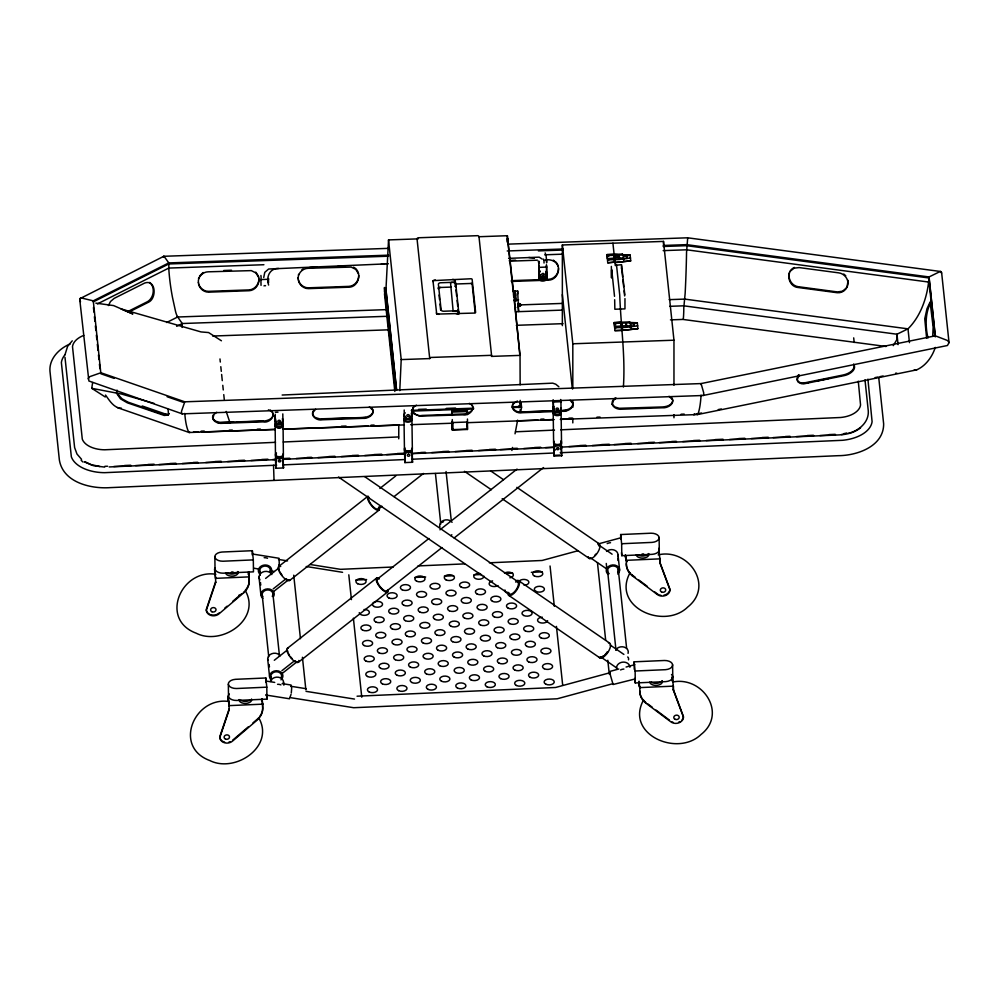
<?xml version="1.0" encoding="UTF-8"?>
<svg xmlns="http://www.w3.org/2000/svg" width="999" height="999" viewBox="0 0 999 999"><rect width="100%" height="100%" fill="white"/><g stroke="black" fill="none" stroke-linecap="round" stroke-linejoin="round"><path stroke-width="1.5" d="M614.672 299.737L614.847 309.24L624.962 308.878L624.962 298.626M507.467 240.185L507.617 239.535M398.738 438.798L398.788 424.8M507.355 241.933L507.367 235.714L478.996 236.726A1.573 1.286 -6 0 0 477.659 235.677L418.244 237.774A1.461 1.186 -6 0 0 417.045 238.911L429.72 358.579L401.211 359.59L399.775 390.634M418.244 238.861L388.536 239.91L385.839 291.808M279.308 564.298L278.996 558.266L252.297 553.983M616.433 265.185L621.553 264.698M941.533 273.189L940.833 271.528L687.599 237.799L508.341 244.131M258.891 279.021C258.928 284.453 254.595 289.685 249.013 289.91L208.554 291.333C203.971 291.471 199.887 288.099 198.601 283.803M298.152 278.409C298.014 273.002 302.759 268.356 308.117 268.281L351.186 267.083L355.756 269.38L358.441 273.676M358.753 275.499C358.803 280.931 354.47 286.164 348.888 286.376L308.429 287.812C303.833 287.949 299.762 284.578 298.476 280.282M558.503 268.444C558.553 273.876 554.22 279.108 548.626 279.333L511.288 280.644M65.01 354.657L67.595 346.378L72.253 340.821M467.207 409.64L467.257 410.876M279.033 564.597L278.584 567.469M291.296 692.919L291.646 688.698A9.74 1.773 -80.9 0 0 291.446 686.812L291.221 686.363M276.248 461.825A3.796 3.097 -6 0 1 275.724 460.302L275.836 459.49A3.796 3.097 -6 0 1 279.483 457.03M412.162 453.509A3.796 3.097 -6 0 0 407.492 451.523L406.581 451.873A3.796 3.097 -6 0 0 404.832 453.833L404.857 455.444A3.796 3.097 -6 0 0 405.244 456.181M411.288 416.333A3.796 3.097 -6 0 0 411.663 415.572L411.638 413.961A3.796 3.097 -6 0 0 411.251 413.224M546.203 275.137A3.796 3.097 -6 0 0 546.565 274.375L546.441 264.847L546.515 265.584M553.896 448.101L554.02 447.29A3.796 3.097 -6 0 1 555.756 445.329M683.291 318.993L683.516 316.546A9.64 0.649 -87.3 0 0 683.791 307.767L685.152 293.456A84.241 5.694 -87.3 0 0 686.538 252.447L687.662 238.311M283.192 460.789L283.192 454.945M404.845 453.833L404.72 454.645L404.57 449.612L404.632 453.908M411.663 415.572L411.788 414.76M546.565 274.375L546.553 272.764A3.796 3.097 -6 0 0 546.153 272.028M555.032 450.249A3.796 3.097 -6 0 1 554.033 448.901L554.02 447.29M932.704 336.401L933.141 327.173L930.106 302.01L926.997 308.703L924.749 318.768L926.61 338.087M105.282 397.003L91.746 388.311L92.645 382.53M513.723 292.22C514.048 289.223 516.945 294.992 515.309 296.179M520.017 407.567L520.192 400.337M520.654 412.225L521.565 407.23L521.178 403.571L519.892 403.621M511.888 450.487L512.462 447.452M515.034 433.816L517.619 420.167M789.51 272.59C787.549 278.596 791.72 285.751 798.039 286.676L837.537 291.945L842.607 291.171L846.553 287.837M847.414 286.263C849.6 280.232 844.817 273.526 838.611 272.839L799.113 267.582L794.118 268.169L790.321 271.129M212.974 415.184C210.864 420.854 217.857 423.963 222.527 423.301L262.987 421.878C270.741 423.688 278.059 412.749 268.431 409.827M373.139 411.213C372.415 415.909 366.845 417.307 362.774 417.532L319.717 418.868L315.247 417.545L312.737 414.96M412.712 408.129L412.699 412.212L413.648 413.648L419.667 416.146L462.737 414.822C469.443 416.408 477.809 407.08 469.268 403.346M572.889 404.158C572.165 408.866 566.595 410.252 562.524 410.477M612.462 401.074C610.364 406.743 617.357 409.865 622.027 409.203L662.487 407.767C667.881 408.366 676.036 403.221 671.49 397.377M672.752 400.624C672.04 405.332 666.47 406.718 662.399 406.955L619.33 408.291L614.872 406.968L612.362 404.383M291.046 694.33L290.06 697.227M168.506 414.285L168.082 409.415M797.19 377.622C795.666 382.442 801.935 384.99 805.793 383.454L844.018 375.661C848.938 374.85 857.454 369.842 853.621 364.048M215.559 577.609L215.684 582.479L206.331 610.277A7.455 6.081 -6 0 0 211.201 615.534A7.455 6.081 -6 0 0 219.206 613.686L243.644 592.844A19.943 16.246 -6 0 0 249.263 581.006L248.701 572.115M229.046 704.894L229.171 709.765L219.817 737.562A7.455 6.081 -6 0 0 224.688 742.819A7.455 6.081 -6 0 0 232.692 740.971L257.118 720.129A19.943 16.246 -6 0 0 262.749 708.291L262.188 699.4M935.289 347.402C932.267 356.743 925.823 365.859 916.657 369.867L697.489 414.56L560.289 419.405M623.289 255.207L622.315 254.083L614.622 254.358L617.694 254.633M629.72 323.164L630.381 322.49L637.3 322.764L637.886 328.696L622.627 330.357L621.815 322.19L629.495 321.915L630.381 323.177M117.02 390.122L116.533 392.757M108.416 305.557L110.489 301.523L114.148 298.389L144.718 283.029C156.044 279.083 156.855 298.401 148.589 302.173L128.621 312.2M198.501 278.559L198.764 277.884M298.364 275.025L298.639 274.35M949.038 342.62L947.689 340.684A3.184 2.16 48.9 0 0 946.815 340.234L935.289 335.826L701.073 383.579L184.778 401.81L181.506 411.313A6.706 1.299 -82 0 0 182.293 413.861L703.084 395.492L947.439 345.504L949.038 342.62L941.595 272.34M514.76 292.07L514.847 291.121L517.669 291.021L518.593 311.488L517.969 305.644M847.164 286.613C845.766 290.634 841.408 293.219 837.212 292.719L797.714 287.45C788.111 286.376 785.202 271.278 794.417 267.457M847.052 286.988L848.076 280.394M630.032 572.752C611.313 607.042 663.998 630.169 687.587 607.167C714.747 585.726 688.099 547.814 658.166 554.87M643.518 700.037C624.8 734.327 677.484 757.454 701.073 734.452C727.572 713.636 702.784 676.148 673.151 681.955M622.577 255.195L630.119 254.92L630.706 260.864L615.446 262.512L614.622 254.358M930.968 302.085C925.086 313.074 925.274 326.099 927.984 338.037M797.502 376.548L798.651 374.675M313.898 410.002C309.303 415.459 316.87 421.116 322.402 419.78L362.862 418.344C368.256 418.943 376.423 413.798 371.865 407.954M413.149 407.467L413.773 406.481M513.636 402.947C509.053 408.404 516.62 414.061 522.152 412.724L553.271 411.625M612.899 400.424L615.159 397.952M199.463 276.161L203.122 272.502M893.281 345.642L897.127 339.198L896.977 334.228L683.753 305.819L669.742 306.318M799.325 375.124L797.377 379.096L797.789 381.406M860.064 428.309L860.551 427.872C853.346 433.291 845.966 434.677 837.174 435.002L561.251 447.102M169.256 413.636L167.545 415.147L164.236 415.434L127.273 402.797L120.454 398.826L116.571 393.231M315.609 409.278L312.924 412.425L312.675 414.922M515.359 402.222C508.129 406.693 516.171 413.399 522.065 411.913L553.184 410.814M224.775 608.141L227.035 606.218M232.667 601.41L241.496 593.868M232.617 740.247L248.414 726.76M252.922 722.914L257.043 719.392A19.943 16.246 -6 0 0 258.741 717.707M278.709 566.495L368.044 496.128A8.879 3.147 51.8 0 0 373.264 507.529A8.879 3.147 51.8 0 0 379.17 506.755M265.609 578.433L278.334 568.406M379.857 488.461L395.766 475.936M273.227 588.873L285.951 578.846A7.605 2.697 51.8 0 0 287.138 579.47M272.677 592.27L288.474 579.832A6.956 2.46 51.8 0 1 285.814 579.258M378.196 509.115L381.868 506.218M394.106 496.578L423.489 473.451M289.635 580.481L378.983 510.127M287.375 648.339L376.723 577.984M274.288 660.277L287.013 650.249M377.51 578.983L428.921 538.498M439.935 529.82L517.057 469.093M281.893 670.716L294.618 660.701A7.605 2.697 51.8 0 0 295.816 661.313M282.567 673.151L297.14 661.675M386.863 590.958L441.945 547.577M454.195 537.937L543.556 467.569M298.314 662.325L387.649 591.97M301.898 269.805L302.997 268.981M163.749 256.318L79.87 298.689A1.873 1.411 36 0 0 79.733 299.338L88.886 380.994L182.293 413.873M615.446 262.512L630.706 260.864M622.627 330.357L637.886 328.696M516.358 401.673L517.47 401.036M216.733 412.262L214.098 414.285L212.799 418.456M416.483 405.207C408.029 408.903 415.472 417.27 422.19 415.434L462.649 414.011C467.17 414.135 475.062 410.989 472.315 405.382M616.233 398.151L613.598 400.174L612.3 404.345M97.403 303.933L168.781 268.082L263.911 264.723M128.234 311.338L147.69 301.561C153.871 297.802 155.494 287.15 149.65 282.417M166.671 322.502L177.622 317.008L387.624 309.59M176.686 326.323L182.255 323.526L387.837 316.271M80.345 298.214L80.807 298.052A2.522 1.898 36 0 1 81.93 298.102L93.282 300.849L168.781 262.924L388.686 255.157M70.242 343.881C59.441 348.376 49.101 358.504 49.95 371.041L59.378 460.077C63.162 482.492 90.659 488.961 110.027 487.637L838.273 455.681C857.142 455.606 883.753 446.416 883.653 423.913L878.77 377.859M543.918 276.686L544.83 276.336M558.179 411.338L559.09 410.989M848.476 433.291C858.715 430.894 869.105 422.302 868.281 410.901L864.997 379.87M193.431 432.043L194.068 432.18A4.371 0.849 -82 0 0 194.168 432.08M168.294 414.498L162.837 414.198L128.034 402.135L122.053 398.838L118.044 394.468M598.039 543.98L621.353 537.662M577.647 550.836L542.107 560.476L489.373 562.799M610.064 671.378L618.793 669.005M626.073 667.032L634.802 664.66M610.377 672.614L555.556 687.487L357.055 696.203M613.024 683.641L557.217 698.788L353.646 707.717L289.747 697.539M635.177 678.945L613.036 684.527M624.338 256.256L630.244 255.207M631.518 324.088L637.424 323.052M805.606 383.254L808.653 382.629M816.27 381.081L828.471 378.584M693.893 414.56L701.51 413.012M718.256 409.59L721.303 408.978M875.099 377.61L878.146 376.998M880.032 376.611L883.091 375.986M916.657 369.867L914.185 369.992M514.947 306.955L515.771 307.442L514.947 307.992M841.395 434.54L845.004 434.053M630.531 257.979L619.505 259.465L619.218 255.12L623.051 254.995L626.897 255.644L627.197 258.416L619.505 257.904M637.724 325.824L626.698 327.31L626.398 322.964L630.244 322.827L634.09 323.476L634.377 326.248L626.698 325.736M562.612 411.301C568.006 411.888 576.161 406.743 571.615 400.899M896.827 373.176L896.265 373.214A6.094 4.146 48.9 0 1 895.653 373.151M231.418 572.027L233.067 571.952M278.521 268.456C269.693 268.169 265.846 277.135 268.619 285.052M543.643 277.26L539.098 277.46L539.173 278.197L546.765 277.859L546.69 273.564M404.183 418.656L404.258 419.393L411.85 419.056L411.7 414.023A3.796 3.097 -6 0 1 411.213 415.596M553.359 412.112L553.434 412.849L561.026 412.5L560.963 408.204M388.336 263.773L268.619 269.018L264.772 272.34L263.724 277.522M508.616 258.366L539.16 257.155L542.207 259.078M538.861 265.185L539.185 274.625A3.796 3.097 -6 0 0 543.019 277.56A3.796 3.097 -6 0 0 546.765 274.288L546.678 267.045L539.085 267.382L539.01 266.658M282.155 395.03L552.709 383.154L555.769 384.215L558.866 386.775M275.399 412.287L277.997 412.175M553.271 401.298L553.359 402.035L560.938 401.698L561.026 408.941A3.796 3.097 -6 0 1 557.28 412.212A3.796 3.097 -6 0 1 553.446 409.278L553.121 399.837L553.196 400.562M275.474 442.332L104.658 449.787A23.414 13.524 -0.7 0 1 82.28 439.085L72.502 346.641A25.3 14.623 -0.7 0 1 83.779 335.389M283.266 441.995L398.613 436.938M515.509 431.805L554.482 430.094M560.714 429.82L840.634 417.495A23.414 13.524 -0.7 0 0 860.551 404.932L858.278 381.168M124.5 465.509L130.732 465.234M147.877 464.485L154.108 464.21M169.705 463.524L175.936 463.249M193.082 462.5L197.752 462.3M214.897 461.538L221.141 461.263M238.286 460.514L244.518 460.239M261.663 459.49L267.894 459.215M283.479 458.529L289.722 458.254M306.868 457.505L311.538 457.305M328.683 456.543L334.915 456.281M352.06 455.519L358.304 455.244M373.888 454.57L381.68 454.22M397.265 453.534L403.496 453.271M420.641 452.51L425.324 452.31M442.47 451.56L448.701 451.286M465.846 450.537L472.077 450.262M489.223 449.5L495.454 449.225M512.599 448.476L517.282 448.276M534.428 447.527L540.659 447.252M579.632 445.542L585.864 445.267M601.448 444.58L609.24 444.243M624.825 443.556L631.068 443.281M648.214 442.532L654.445 442.257M671.59 441.508L676.261 441.296M693.406 440.547L699.65 440.272M715.234 439.585L723.026 439.248M738.611 438.561L744.842 438.286M761.987 437.537L768.231 437.262M785.376 436.513L790.047 436.301M807.192 435.552L813.423 435.277M829.008 434.59L835.251 434.328M113.774 466.508L130.919 465.759M135.589 465.559L152.747 464.797M158.978 464.523L176.124 463.773M182.355 463.499L197.952 462.812M205.744 462.475L221.328 461.788M227.56 461.513L244.705 460.764M250.949 460.489L266.533 459.802M272.764 459.54L275.886 459.403M283.679 459.053L289.922 458.778M296.154 458.504L311.738 457.829M317.982 457.554L335.127 456.793M341.358 456.531L358.504 455.769M364.735 455.494L381.893 454.745M386.563 454.545L403.708 453.783M411.501 453.446L425.537 452.834M431.768 452.559L448.913 451.81M455.157 451.536L472.302 450.774M478.533 450.499L495.679 449.75M500.362 449.55L517.507 448.801M523.738 448.526L539.323 447.839M545.566 447.564L553.359 447.227M568.943 446.541L586.088 445.791M592.332 445.517L609.477 444.755M614.148 444.555L631.293 443.806M637.537 443.531L653.121 442.844M659.352 442.569L676.498 441.82M682.742 441.546L699.887 440.796M706.118 440.522L723.264 439.772M729.507 439.498L745.092 438.811M751.323 438.536L768.468 437.787M773.151 437.574L790.296 436.825M796.528 436.551L813.673 435.801M819.917 435.527L835.501 434.84M109.178 466.945L275.974 459.627M283.766 459.278L405.357 453.946M411.6 453.671L553.458 447.452M276.648 465.172L104.583 472.677A34.778 20.092 -0.7 0 1 71.341 456.78L61.376 362.587A36.663 21.191 -0.7 0 1 65.147 354.595M282.879 464.897L404.42 459.565M412.212 459.228L554.008 453.009M560.239 452.734L842.507 440.297A34.778 20.092 -0.7 0 0 872.09 421.64L867.919 379.145M553.858 445.829A3.796 3.097 -6 0 0 553.746 446.628L553.995 455.344L560.064 455.082M412.237 450.012L412.162 449.275L412.475 462.287L404.895 462.587L404.807 461.675M561.413 447.028L561.65 455.744L554.07 456.031L553.995 455.344M215.147 567.744A7.98 4.608 -0.7 0 0 223.089 573.176L253.471 571.84L253.321 559.89L252.347 550.699L221.965 552.035A7.98 4.608 -0.7 0 0 214.86 556.967L215.022 568.918M620.729 539.023L620.666 534.54L651.048 533.204A7.98 4.608 -0.7 0 1 659.115 537.474L659.278 549.425M253.321 559.89L222.939 561.226A7.98 4.608 -0.7 0 1 214.86 556.967M620.666 534.54L621.64 543.731L652.022 542.395A7.98 4.608 -0.7 0 0 659.115 537.474M621.465 552.622L621.79 555.681L652.172 554.345A7.98 4.608 -0.7 0 0 658.89 548.276M393.231 567.007L340.497 569.33L310.252 564.51M418.044 565.921L464.56 563.886M249.213 576.873L215.634 578.346L214.623 568.843L214.76 573.701L214.685 572.976M626.323 560.327L659.889 558.853L659.939 562.986L670.004 589.934A7.455 6.081 -6 0 1 665.272 595.604A7.455 6.081 -6 0 1 657.23 594.467L632.292 575.786A19.943 16.246 -6 0 1 626.373 564.46L626.236 559.59M355.731 580.032L366.608 579.557M414.785 577.447L425.661 576.96M444.305 576.148L453.633 575.736M473.838 574.85L481.605 574.512M506.468 573.414L512.687 573.151M531.331 572.327L542.207 571.853M229.27 693.918A7.98 4.608 -0.7 0 0 236.576 700.461L266.958 699.125L266.808 687.175L265.834 677.984L235.452 679.32A7.98 4.608 -0.7 0 0 228.346 684.253L228.509 696.203M634.253 669.293L634.153 661.825L664.535 660.489A7.98 4.608 -0.7 0 1 672.602 664.76L672.764 676.71M266.808 687.175L236.426 688.511A7.98 4.608 -0.7 0 1 228.346 684.253M634.153 661.825L635.127 671.016L665.509 669.68A7.98 4.608 -0.7 0 0 672.602 664.76M634.79 678.371L635.277 682.966L665.659 681.63A7.98 4.608 -0.7 0 0 671.515 674.512M262.687 704.158L229.121 705.631L228.109 696.128L228.247 700.986L228.172 700.262M639.797 687.612L673.376 686.138L673.426 690.272L683.491 717.22A7.455 6.081 -6 0 1 678.758 722.889A7.455 6.081 -6 0 1 670.716 721.753L645.779 703.071A19.943 16.246 -6 0 1 639.86 691.745L639.722 686.875M528.846 257.48L534.353 258.316M281.268 424.051L275.2 424.3L275.287 425.037L282.867 424.725L282.742 419.68M642.032 554.008L643.681 553.946M455.057 284.028L472.065 283.429L475.149 312.525M163.836 256.293L388.299 248.364M562.35 325.649L562.35 244.98L663.498 241.408L673.963 340.209L673.963 385.202M507.217 250.974L563.361 248.988M663.174 245.467L686.575 244.643L929.058 276.948L939.559 271.803A3.159 1.973 -55.7 0 1 940.359 271.528L940.833 271.528M388.686 256.194L168.781 263.961L93.282 301.885L93.282 300.849L100.899 373.776L114.136 378.371M538.411 250.899L563.361 250.025M663.174 246.503L686.575 245.679L929.058 277.984L935.289 336.863M544.642 254.807L563.361 254.146M663.174 250.624L686.575 249.8L929.058 282.105L934.802 336.338M606.942 254.62L613.661 254.383L606.942 254.62L607.754 262.787L614.485 262.15L607.754 262.787M607.205 255.544L613.923 255.307L614.223 259.653L609.415 259.827L609.415 258.654L607.492 258.716L607.205 255.544L609.128 255.869M614.885 255.282L618.731 255.145L619.03 259.49L615.184 259.628L614.885 255.282L614.885 256.855L618.731 256.718L618.731 255.145M223.714 270.517L231.506 270.242M309.59 267.482L317.37 267.208M337.6 266.496L345.379 266.221M509.34 260.439L515.559 260.215M509.415 261.176L537.425 260.19M545.204 259.915C550.424 258.978 556.618 261.089 558.191 266.621M614.223 258.079L607.492 258.716M615.184 258.054L619.03 257.917M511.376 281.456L548.713 280.145C557.604 279.907 561.925 267.457 555.419 261.576M451.311 287.088L438.249 287.55L438.399 289.011A2.535 1.461 0 0 1 440.771 287.462M507.367 235.714L514.46 300.612M519.767 354.358L514.46 299.925M514.847 291.121L515.771 299.875L518.593 299.775M518.169 304.37L519.418 304.333A1.249 1.024 -6 0 1 520.666 305.307A1.249 1.024 -6 0 1 519.418 306.368L518.169 306.418L518.081 303.634L519.343 303.584A1.249 1.024 -6 0 1 520.591 304.57A1.249 1.024 -6 0 1 519.343 305.632M519.842 304.92L563.386 303.384M669.168 299.65L684.715 299.101L907.991 328.846C921.328 315.672 927.921 295.329 929.058 276.948L935.289 335.826M515.546 311.763L562.275 310.115M212.662 336.039L388.623 329.82M516.308 325.312L563.024 323.664M670.466 319.867L682.929 319.43L886.051 346.491M614.123 322.465L620.854 322.227L621.678 330.382L614.947 330.619L614.123 322.852L620.854 322.227M614.385 323.389L621.116 323.152L621.403 327.497L616.608 327.66L616.608 326.486L614.685 326.561L614.385 323.389L616.308 323.713M622.077 323.114L625.923 322.977L626.211 327.322L622.365 327.46L622.077 323.114L622.077 324.687M621.403 325.924L614.685 326.561M622.365 325.886L626.211 325.749M562.35 244.98L572.814 343.781L673.963 340.209M429.72 358.579A1.461 1.186 -6 0 1 430.919 357.455L490.334 355.357A1.573 1.286 -6 0 1 491.67 356.393L520.042 355.394L520.142 384.84M519.855 403.246L521.141 403.196M418.544 409.39L426.261 409.115M446.316 408.404L455.581 408.079M411.313 410.377L473.701 408.179M512.425 406.805L520.204 406.531L520.129 405.806M411.576 411.113L473.538 408.928M512.275 407.555L521.565 407.23M467.295 410.089L452.035 410.389M462.737 410.764L452.035 410.539L452.285 415.084M452.285 412.088L467.457 411.551L467.457 414.548M218.057 422.764L233.616 422.215M236.726 422.102L263.187 421.166M322.327 419.081L365.909 417.545M519.992 412.1L554.233 410.889A3.959 2.285 -0.8 0 0 556.393 414.56A3.959 2.285 -0.8 0 0 560.951 411.538M560.464 410.676L566.683 410.452M201.149 431.168L204.258 431.056M229.196 430.182L232.305 430.07M257.243 429.183L260.364 429.071M341.383 426.211L346.066 426.049M370.991 425.174L374.113 425.062M540.846 419.168L543.956 419.056M568.893 418.181L572.002 418.069M596.94 417.195L600.049 417.082M681.081 414.223L684.203 414.11M452.285 422.565L467.457 422.028M193.931 432.255L198.601 432.092M201.723 431.98L274.887 429.395M282.68 429.12L368.294 426.098M371.416 425.986L397.877 425.05M517.757 420.816L537.999 420.104M541.108 419.992L553.558 419.555M561.351 419.28L572.252 418.893M189.211 432.505L274.962 429.47M282.767 429.195L404.37 424.912M410.614 424.687L452.709 423.201M466.745 422.702L554.058 419.617M452.01 421.503L452.01 427.447L452.884 429.62L466.783 429.12M451.935 422.24L452.285 430.007L467.457 429.47L467.457 419.031M104.87 466.321L107.567 466.233M381.381 263.948L384.727 264.136M104.695 467.095L93.282 465.659L84.428 461.925M215.871 574.275C181.044 568.718 159.166 619.517 196.229 633.216C221.741 646.178 261.413 619.18 245.404 590.809M229.358 701.56C194.53 696.003 172.652 746.802 209.715 760.501C235.227 773.463 274.9 746.465 258.891 718.094M622.315 254.083L623.326 254.995L628.758 255.245M629.495 321.915L630.519 322.839L637.3 322.764M514.947 301.111L515.771 299.875M99.875 466.545L90.784 464.523L85.152 461.838M95.842 303.134L113.599 305.582L132.842 313.961L121.079 308.928L201.049 331.93L208.591 332.555L221.428 340.784M278.484 559.44L287.562 560.889M306.218 566.508L342.57 572.315M253.684 568.206L259.54 569.143M271.253 571.003L274.176 571.478M265.759 680.993L274.713 682.417M282.168 683.603L291.121 685.039M290.946 686.288L306.318 688.736M306.031 691.345L354.52 699.075M265.697 694.992L289.573 698.788M615.396 323.951L614.897 323.601M91.746 388.311L121.541 394.043L154.121 403.421M278.084 423.626L277.173 423.351A3.796 3.097 -6 0 1 275.374 421.553L275.112 415.671M105.519 395.055C109.166 400.012 113.099 406.88 119.63 408.116A12.188 8.504 -46.4 0 0 121.254 408.079M184.778 401.81L100.899 372.752L90.235 376.486A2.61 1.823 -46.4 0 0 89.435 376.885L88.299 378.234A1.848 1.299 -46.4 0 0 88.162 378.971M167.12 396.728L183.304 402.335M142.17 405.969L168.381 415.06M117.457 407.642L189.036 432.442M608.079 256.056L607.717 255.207L607.941 255.981M669.018 396.291L672.539 399.725M369.393 406.868L372.927 410.302M553.309 260.14L554.42 260.889M353.559 267.195C362.637 271.616 358.991 287.025 348.976 287.2L308.516 288.624C303.221 288.761 298.426 284.178 298.264 278.896M516.895 487.35L598.963 543.643M490.596 470.854L503.396 479.632M598.276 544.705L612.112 554.195M464.46 471.316L491.333 489.747M590.409 557.779L606.493 568.818M502.16 498.726L589.36 558.528M518.456 580.556L609.49 643.006M364.735 476.673L518.881 582.405M610.064 644.942L623.888 654.42M338.524 477.085L509.378 594.268M617.02 668.181L600.574 656.818A7.605 3.184 -55.6 0 0 601.473 656.967M508.841 595.454L599.887 657.891M631.318 574.313A19.943 16.246 -6 0 0 632.217 575.062L635.364 577.422M638.861 580.032L647.389 586.438M654.707 591.92L657.155 593.743A7.455 6.081 -6 0 0 658.254 594.467M647.802 703.92L652.347 707.317M656.006 710.064L669.417 720.117M797.714 381.343L800.761 382.879L805.356 382.692L843.581 374.9C848.201 373.813 854.832 370.691 854.195 364.985M570.117 400.299L572.664 403.246M270.417 410.127L271.99 411.488M843.78 274.026L845.766 275.786M81.568 459.34L76.96 453.996L74.613 447.552L64.985 357.292M255.806 272.153L258.204 275.786M212.862 418.481L215.372 421.079L219.842 422.402L262.899 421.066C267.42 421.191 275.312 418.044 272.565 412.437M239.086 594.992L239.435 595.629M538.249 261.526L539.035 263.249L538.798 261.051L538.948 272.427A3.796 3.097 -6 0 0 540.084 274.575M177.347 316.483L182.255 323.526L182.08 325.487A9.216 2.847 76.7 0 0 182.093 327.422M271.815 574.587L271.428 573.851A6.681 5.445 -6 0 0 262.287 572.252A6.681 5.445 -6 0 0 259.94 579.807M545.129 252.922L545.554 253.758M612.774 683.366L610.364 675.062A9.74 1.099 74.8 0 1 610.164 673.176M80.494 301.798L79.733 299.338M258.579 277.198L255.881 272.902L251.311 270.617L208.242 271.815C202.622 271.853 197.552 277.123 198.414 282.792M616.495 264.885L619.73 294.992C620.766 325.686 625.486 356.131 623.388 386.988M659.839 560.164L659.864 562.25L669.929 589.198A7.455 6.081 -6 0 1 663.798 595.254M673.301 685.401L673.351 689.535L683.403 716.483A7.455 6.081 -6 0 1 682.055 719.867M226.199 411.438L230.02 422.889M273.526 465.309L274.026 479.995M275.811 467.544L275.886 468.281L283.479 467.944L283.167 459.178A3.796 3.097 -6 0 0 281.381 457.367M560.988 449.338A3.796 3.097 -6 0 0 561.475 447.764L561.351 446.965A3.796 3.097 -6 0 0 559.552 445.167M412.162 453.509L412.312 454.308A3.796 3.097 -6 0 1 412.187 455.119M283.304 459.977L283.167 459.178L283.316 466.483M275.374 421.553L275.349 419.942A3.796 3.097 -6 0 1 275.736 419.168M298.077 277.635L298.289 279.258M258.491 276.436C260.552 282.792 255.969 290.434 249.101 290.721L208.641 292.158C203.346 292.282 198.551 287.7 198.389 282.417M624.637 295.966L624.1 290.834M614.522 296.328L611.688 269.468M238.074 571.715L238.174 572.664A6.319 3.646 -0.7 0 1 233.117 576.061L231.468 576.136A6.319 3.646 -0.7 0 1 225.687 573.251L225.637 572.764M251.561 699L251.661 699.949A6.319 3.646 -0.7 0 1 246.603 703.346L244.955 703.421A6.319 3.646 -0.7 0 1 239.173 700.536L239.061 699.587M909.452 342.607L907.991 328.846L896.977 334.228L898.076 344.643M853.695 337.862L854.182 342.495M673.314 686.413L672.364 676.635L672.502 681.493L672.439 677.359M658.94 553.483L659.015 554.208L658.878 549.35L659.827 559.128L659.815 558.116M659.864 562.25L659.939 562.986M673.351 689.535L673.426 690.272M623.051 254.995L623.351 257.767M630.244 322.827L630.531 325.599M621.64 265.197L624.787 294.817M621.79 269.106L622.614 276.81M622.914 279.62L623.651 286.626M612.924 243.194L615.309 265.647M613.935 257.367L614.485 262.55M632.217 575.062L632.292 575.786M645.779 703.071L645.691 702.347A19.943 16.246 -6 0 1 639.785 691.008M625.686 555.232L626.248 560.589M639.023 681.168L639.735 687.874M617.994 554.77L619.617 570.092M618.281 569.492L626.623 648.239M607.492 569.967L615.996 650.249M597.464 562.687L605.669 640.134M607.804 660.264L609.278 674.2M562.35 294.618L572.327 388.798M546.053 255.544L546.753 262.125M546.391 260.714L546.615 262.912M546.603 266.321L546.678 267.045M560.864 400.974L560.938 401.698M546.765 277.859L546.615 272.827M560.951 411.763L561.026 412.5A3.959 2.285 -0.8 0 1 556.418 415.596A3.959 2.285 -0.8 0 1 554.233 411.85M561.413 443.469L561.338 442.732L561.475 447.764M561.575 455.007L561.65 455.744M553.833 443.806L553.758 443.069L553.896 448.101M550.049 565.996L554.32 606.268M556.443 626.398L562.687 685.252M515.134 291.109L516.058 301.236M514.173 299.937L520.042 355.394M513.086 290.634L507.48 238.187L507.43 242.357M513.399 293.631L513.711 296.928M520.029 409.815L520.292 412.25M518.856 405.844L518.956 407.604M478.996 236.726L491.67 356.393M455.669 283.129L458.678 311.601M455.994 289.935L456.63 295.929M457.105 300.424L457.742 306.418M458.054 309.415L458.541 313.911M467.182 409.003L467.182 413.399M467.282 409.927L467.457 411.551M467.457 429.47L467.107 421.703M453.134 311.089L450.599 283.441A1.261 1.036 -6 0 1 451.86 282.367M452.035 409.702L452.01 415.459M452.01 410.901L452.122 412M439.036 295.03L439.523 299.538M439.997 304.046L440.634 310.052M446.066 471.528L451.248 520.467M435.439 473.526L440.784 524M411.763 418.319L411.85 419.056M412.4 461.55L412.475 462.287M388.536 239.91L401.211 359.59M396.628 390.022L385.839 288.187L385.851 291.283M385.839 289.223L396.466 389.523M395.329 389.885L384.478 287.487L384.478 292.145M384.478 293.694L394.83 391.433M348.801 574.825L351.423 599.612M353.396 618.194L361.763 697.19M282.792 423.988L282.867 424.725M283.404 467.22L283.479 467.944L283.404 467.008M293.731 575.187L300.449 638.686M302.422 657.267L305.869 689.797M260.914 275.449L261.139 277.647M283.554 682.292L283.866 685.164M270.404 570.217L270.729 573.289M272.839 593.256L279.52 656.243M281.631 676.211L281.955 679.283M259.615 570.691L260.102 575.299M262.05 593.731L268.731 656.705M270.841 676.685L271.328 681.293M259.016 577.122L260.864 594.642M267.682 658.965L269.543 676.485M266.471 694.53L266.958 699.125M248.576 571.778L249.138 577.147M262.063 699.063L262.625 704.432M219.98 358.941L220.304 362.05M220.804 366.695L221.291 371.353M221.628 374.45L222.278 380.656M222.777 385.314L223.264 389.96M223.764 394.617L224.251 399.275M243.556 592.107L243.644 592.844M214.723 570.566L215.572 578.621M228.209 697.851L229.058 705.906M215.684 582.479L215.609 581.743L206.256 609.552A7.455 6.081 -6 0 0 206.955 611.813M229.171 709.765L229.096 709.028L219.743 736.837A7.455 6.081 -6 0 0 221.179 740.097M93.444 307.542L93.931 312.125M94.418 316.72L94.905 321.303M95.38 325.899L95.867 330.482M96.354 335.077L96.841 339.66M97.328 344.255L97.977 350.374M98.464 354.957L98.951 359.553M99.438 364.136L99.925 368.731M662.25 681.018L662.337 681.98A6.319 3.646 -0.7 0 1 657.217 685.326L655.569 685.401A6.319 3.646 -0.7 0 1 649.837 682.479L649.8 682.03M648.763 553.733L648.863 554.695A6.319 3.646 -0.7 0 1 643.731 558.041L642.082 558.116A6.319 3.646 -0.7 0 1 636.363 555.194L636.313 554.745M519.742 353.496L519.817 355.007M606.281 563.461L606.755 568.693M561.575 454.795L561.65 455.706M553.995 455.132L554.07 456.031L553.983 448.826A3.796 3.097 -6 0 1 557.729 445.554A3.796 3.097 -6 0 1 561.563 448.501M412.4 461.351L412.475 462.25M275.811 467.345L275.886 468.244L275.599 455.269L275.724 460.302M519.805 354.22L519.83 355.244M561.101 413.161L561.525 442.058M553.296 407.817L553.434 412.849M553.196 413.524L553.621 442.407M539.035 273.164L539.173 278.197M411.925 419.705L412.35 448.601M404.258 419.393L404.12 414.36A3.796 3.097 -6 0 0 405.257 416.496M404.008 420.067L404.445 448.963M635.127 671.016L635.277 682.966M621.64 543.731L621.79 555.681M560.701 399.5L560.739 402.397M561.426 453.546L561.326 446.303A3.796 3.097 -6 0 0 560.801 444.767M553.359 402.035L553.446 409.278A3.796 3.097 -6 0 0 557.205 411.476M544.005 260.964L544.03 263.024M411.775 409.69L411.85 415.484A3.796 3.097 -6 0 1 408.104 418.756A3.796 3.097 -6 0 1 404.27 415.821L404.195 415.097A3.796 3.097 -6 0 1 405.269 412.849M412.325 460.814L412.15 452.847A3.796 3.097 -6 0 1 412.1 454.383M404.195 410.027L404.27 415.821A3.796 3.097 -6 0 0 406.118 417.694M282.804 413.898L282.904 421.153A3.796 3.097 -6 0 1 279.146 424.413A3.796 3.097 -6 0 1 275.312 421.478L275.225 414.235M275.662 466.083L275.562 458.841A3.796 3.097 -6 0 1 276.061 457.267M268.519 282.867L268.469 278.521L268.544 279.258L260.964 279.583L260.889 278.858L261.039 285.377M265.834 677.984L265.884 682.467M262.612 703.421L262.662 707.567A19.943 16.246 -6 0 1 262.35 710.764M252.347 550.699L252.397 555.182M249.126 576.136L249.188 580.282A19.943 16.246 -6 0 1 245.255 590.421M283.067 425.374L283.379 454.27M275.162 420.005L275.287 425.037M275.15 425.711L275.462 454.607M701.073 384.615L701.073 383.579L703.721 392.869A6.731 1.099 83.3 0 1 703.084 395.479M673.963 414.672L673.963 417.782M663.498 241.408L663.498 244.505M621.678 330.382L614.947 330.619M621.465 266.034L621.465 268.868M621.116 323.152L621.116 324.725M619.218 255.12L619.218 256.693M613.923 255.307L613.923 256.88M611.538 270.13L611.538 277.959L611.351 266.396M572.814 343.781L572.814 388.773M572.814 401.186L572.814 407.38M572.814 418.244L572.814 422.902M517.669 291.021L517.669 293.943M513.536 291.171L513.536 291.845M513.249 291.184L513.249 292.17M467.182 422.452L467.182 426.91M458.691 314.185L458.691 311.725A1.261 1.036 -6 0 0 457.43 310.739L443.793 311.226A2.535 1.461 0 0 1 441.108 309.852L438.399 284.303A2.535 1.461 0 0 1 440.771 282.754L454.42 282.267A1.261 1.036 -6 0 1 455.681 283.266L455.681 286.938M452.884 422.165L452.884 429.62M452.285 419.568L452.285 430.007M483.891 576.111A5.07 2.922 -0.7 0 1 478.696 579.27A5.07 2.922 -0.7 0 1 473.801 576.048A5.07 2.922 -0.7 0 1 479.845 573.463M547.614 620.679A5.07 2.922 -0.7 0 1 542.07 623.039A5.07 2.922 -0.7 0 1 537.574 620.092A5.07 2.922 -0.7 0 1 542.332 617.207M363.998 609.502A5.07 2.922 -0.7 0 1 369.355 612.2A5.07 2.922 -0.7 0 1 364.61 615.347A5.07 2.922 -0.7 0 1 359.253 612.649M504.483 573.139A5.07 2.922 -0.7 0 1 512.499 573.389A5.07 2.922 -0.7 0 1 509.89 577.809M507.654 593.144A5.07 2.922 -0.7 0 1 504.957 589.959M498.002 585.551A5.07 2.922 -0.7 0 1 489.985 585.302A5.07 2.922 -0.7 0 1 492.594 580.881M518.831 581.805A5.07 2.922 -0.7 0 1 524.363 579.432A5.07 2.922 -0.7 0 1 528.858 582.38A5.07 2.922 -0.7 0 1 524.1 585.264M660.913 595.317A7.455 6.081 -6 0 1 659.527 594.992M648.488 553.558A6.319 3.646 -0.7 0 1 643.706 555.981L642.057 556.043A6.319 3.646 -0.7 0 1 637.749 554.82M630.481 573.513A19.943 16.246 -6 0 1 626.298 563.723M626.997 561.875A19.943 16.246 -6 0 1 625.436 555.681M626.91 561.151A19.943 16.246 -6 0 1 626.061 559.153M625.761 558.129A19.943 16.246 -6 0 1 625.362 554.957M679.969 721.578A7.455 6.081 -6 0 1 678.683 722.165M673.014 722.277A7.455 6.081 -6 0 1 671.74 721.753M661.975 680.843A6.319 3.646 -0.7 0 1 657.192 683.266L655.544 683.328A6.319 3.646 -0.7 0 1 651.236 682.105M640.009 688.186A19.943 16.246 -6 0 1 638.923 682.966M639.934 687.449A19.943 16.246 -6 0 1 638.848 682.242M219.131 612.961A7.455 6.081 -6 0 1 216.783 614.422M215.409 614.86A7.455 6.081 -6 0 1 211.126 614.797M209.815 614.335A7.455 6.081 -6 0 1 207.692 612.812M237.837 571.54A6.319 3.646 -0.7 0 1 233.092 573.988L231.443 574.063A6.319 3.646 -0.7 0 1 227.11 572.877M248.326 572.227A19.943 16.246 -6 0 1 248.202 574.375M273.351 596.815A6.681 5.445 -6 0 0 273.963 592.644L273.276 591.358A6.681 5.445 -6 0 0 263.424 590.197A6.681 5.445 -6 0 0 262.874 598.413M272.24 596.341A5.407 4.408 -6 0 0 272.739 592.969L272.19 591.932A5.407 4.408 -6 0 0 264.797 590.646A5.407 4.408 -6 0 0 262.899 596.753M282.005 575.087A7.605 2.697 51.8 0 1 279.957 571.878M279.333 570.379A7.605 2.697 51.8 0 1 279.096 568.119M260.826 584.964A7.605 2.697 51.8 0 1 260.589 582.692M378.646 507.517A7.605 2.697 51.8 0 1 372.639 506.218A7.605 2.697 51.8 0 1 368.831 497.14M290.11 579.757A8.879 3.147 51.8 0 1 280.956 574.425A8.879 3.147 51.8 0 1 280.707 566.495M412.15 448.014A3.959 2.285 -0.8 0 1 408.116 451.061A3.959 2.285 -0.8 0 1 404.845 447.789M411.276 418.593A3.959 2.285 -0.8 0 1 408.728 422.127A3.959 2.285 -0.8 0 1 404.083 419.468M404.42 418.906A3.959 2.285 -0.8 0 1 404.995 418.406M560.876 440.934A3.959 2.285 -0.8 0 1 557.817 444.518A3.959 2.285 -0.8 0 1 554.02 441.246M283.179 453.683A3.959 2.285 -0.6 0 1 278.634 456.693A3.959 2.285 -0.6 0 1 276.448 452.947M275.225 425.112A3.959 2.285 -0.6 0 0 279.857 427.784A3.959 2.285 -0.6 0 0 282.417 424.25A3.959 2.285 -0.6 0 1 279.295 427.834A3.959 2.285 -0.6 0 1 275.499 424.55M282.605 418.893A3.796 3.097 -6 0 1 282.255 421.253M276.298 422.152A3.796 3.097 -6 0 1 275.287 419.205M280.057 423.539A3.796 3.097 -6 0 0 282.705 421.228L282.829 420.417A3.796 3.097 -6 0 0 282.305 418.893M282.342 423.226A3.959 2.285 -0.6 0 1 279.283 426.798A3.959 2.285 -0.6 0 1 275.487 423.514M276.224 421.428A3.796 3.097 -6 0 1 275.087 419.28M276.174 461.088A3.796 3.097 -6 0 1 276.136 457.992M283.192 454.72A3.959 2.285 -0.6 0 1 278.646 457.717A3.959 2.285 -0.6 0 1 276.461 453.983M275.799 461.038A3.796 3.097 -6 0 1 279.558 457.767A3.796 3.097 -6 0 1 283.379 460.701M560.876 445.504A3.796 3.097 -6 0 1 560.914 448.601M554.957 449.513A3.796 3.097 -6 0 1 553.933 446.553M560.889 441.97A3.959 2.285 -0.8 0 1 557.829 445.554A3.959 2.285 -0.8 0 1 554.045 442.282M553.821 409.34A3.796 3.097 -6 0 1 553.771 406.243M560.839 409.028A3.796 3.097 -6 0 1 559.877 410.452M553.371 408.554A3.796 3.097 -6 0 1 553.858 406.98M553.746 408.603A3.796 3.097 -6 0 1 553.209 407.08M410.689 416.995A3.796 3.097 -6 0 1 409.915 417.532M411.313 417.557A3.959 2.285 -0.8 0 1 410.477 420.616A3.959 2.285 -0.8 0 1 405.132 420.454A3.959 2.285 -0.8 0 1 405.045 417.37M405.169 455.444A3.796 3.097 -6 0 1 405.132 452.335M412.162 449.051A3.959 2.285 -0.8 0 1 408.129 452.097A3.959 2.285 -0.8 0 1 404.857 448.826M405.057 451.598A3.796 3.097 -6 0 0 404.57 453.171L404.895 462.612L404.795 455.369A3.796 3.097 -6 0 1 408.554 452.11A3.796 3.097 -6 0 1 412.387 455.044M598.888 545.279A7.605 3.184 -55.6 0 1 599.175 546.253M595.904 554.058A7.605 3.184 -55.6 0 1 594.63 555.469M617.707 574.038A6.681 5.445 -6 0 0 616.945 565.884A6.681 5.445 -6 0 0 607.13 567.919L606.48 569.255A6.681 5.445 -6 0 0 608.279 574.45M606.555 551.411A6.681 5.445 -6 0 1 614.597 550.187A6.681 5.445 -6 0 1 617.782 556.193M617.644 572.39A5.407 4.408 -6 0 0 615.596 566.445A5.407 4.408 -6 0 0 608.241 568.381L607.717 569.48A5.407 4.408 -6 0 0 607.742 571.753M609.165 573.676A5.407 4.408 -6 0 1 608.304 572.802M617.757 558.216A7.605 3.184 -55.6 0 1 617.994 560.489M607.192 543.606A6.681 5.445 -6 0 1 610.526 542.732M597.926 543.481A8.879 3.721 -55.6 0 1 596.903 553.646A8.879 3.721 -55.6 0 1 588.299 556.73M83.017 462.025A27.223 15.734 -0.7 0 1 81.144 460.214M451.823 534.69A5.407 4.408 -6 0 1 450.974 535.651M442.482 522.34A5.407 4.408 -6 0 1 443.593 521.59M439.91 526.985A6.681 5.445 -6 0 1 443.718 520.367A6.681 5.445 -6 0 1 452.085 522.315M230.27 741.708A7.455 6.081 -6 0 1 228.896 742.145M224.613 742.082A7.455 6.081 -6 0 1 222.14 740.946M250.587 699.687A6.319 3.646 -0.7 0 1 246.578 701.273L244.93 701.348A6.319 3.646 -0.7 0 1 240.597 700.149M262.075 711.825A19.943 16.246 -6 0 1 261.276 713.885M260.751 714.884A19.943 16.246 -6 0 1 259.49 716.807M261.813 699.512A19.943 16.246 -6 0 1 261.8 700.586M261.738 698.788A19.943 16.246 -6 0 1 261.613 700.923M543.506 259.091A9.466 7.717 -6 0 1 543.906 260.327M546.241 277.397A3.959 2.285 -0.8 0 1 545.404 280.457A3.959 2.285 -0.8 0 1 540.059 280.294A3.959 2.285 -0.8 0 1 539.972 277.198M264.011 285.914A1.261 1.036 -6 0 1 265.547 285.776M546.078 271.291A3.796 3.097 -6 0 1 546.128 274.4M540.159 275.299A3.796 3.097 -6 0 1 539.148 272.352M539.51 271.591A3.796 3.097 -6 0 1 540.109 270.916M541.957 276.773A3.796 3.097 -6 0 1 539.248 274.7L539.11 273.901A3.796 3.097 -6 0 1 540.184 271.653M546.228 276.361A3.959 2.285 -0.8 0 1 545.392 279.42A3.959 2.285 -0.8 0 1 540.047 279.258A3.959 2.285 -0.8 0 1 539.959 276.174M546.54 272.103A3.796 3.097 -6 0 1 546.041 273.676M260.364 572.864A5.407 4.408 -6 0 1 264.248 566.108A5.407 4.408 -6 0 1 270.23 571.366M264.161 557.692A6.681 5.445 -6 0 1 267.507 558.279M260.339 574.512A6.681 5.445 -6 0 1 259.852 567.17A6.681 5.445 -6 0 1 268.781 565.821A6.681 5.445 -6 0 1 270.816 572.927M277.572 684.303A6.681 5.445 -6 0 1 280.919 684.889M270.429 681.455A6.681 5.445 -6 0 1 278.546 677.247A6.681 5.445 -6 0 1 283.354 683.716M846.89 432.967A23.414 13.524 -0.7 0 1 843.93 433.616M280.981 679.844A6.681 5.445 -6 0 0 282.63 674.5L281.955 673.214A6.681 5.445 -6 0 0 272.09 672.04A6.681 5.445 -6 0 0 271.541 680.257M267.932 660.364A6.681 5.445 -6 0 1 271.74 653.746A6.681 5.445 -6 0 1 280.095 655.694M281.431 677.097A5.407 4.408 -6 0 0 281.406 674.824L280.856 673.776A5.407 4.408 -6 0 0 274.088 672.202A5.407 4.408 -6 0 0 271.016 677.559M291.958 658.428A7.605 2.697 51.8 0 1 290.684 656.93M289.548 655.332A7.605 2.697 51.8 0 1 288.624 653.721M287.999 652.222A7.605 2.697 51.8 0 1 287.712 650.948M296.478 661.862A6.956 2.46 51.8 0 1 294.48 661.101M269.493 666.808A7.605 2.697 51.8 0 1 269.255 664.535M387.262 590.347A7.605 2.697 51.8 0 1 379.433 585.776A7.605 2.697 51.8 0 1 379.22 578.983M298.838 660.451A8.879 3.147 51.8 0 1 291.046 658.091A8.879 3.147 51.8 0 1 288.224 648.089M388.186 590.097A8.879 3.147 51.8 0 1 379.657 586.838A8.879 3.147 51.8 0 1 378.721 577.984M607.604 651.823A7.605 3.184 -55.6 0 1 605.157 654.832M603.833 655.931A7.605 3.184 -55.6 0 1 602.584 656.655M616.808 669.255A6.681 5.445 -6 0 1 616.77 666.433L617.419 665.084A6.681 5.445 -6 0 1 624.899 662.212A6.681 5.445 -6 0 1 629.907 667.27M615.796 649.762A6.681 5.445 -6 0 1 624.1 647.077A6.681 5.445 -6 0 1 628.071 653.358M627.659 657.017A7.605 3.184 -55.6 0 1 628.521 659.852M620.579 669.942A6.681 5.445 -6 0 1 623.9 669.068M607.479 651.773A7.28 3.047 -55.6 0 1 605.132 654.645M603.871 655.694A7.28 3.047 -55.6 0 1 602.672 656.393M608.453 642.844A8.879 3.721 -55.6 0 1 608.091 652.06A8.879 3.721 -55.6 0 1 599.175 657.23M516.108 580.756A8.879 3.721 -55.6 0 1 519.193 585.052A8.879 3.721 -55.6 0 1 512.15 594.742A8.879 3.721 -55.6 0 1 507.842 592.132M518.169 582.454A7.28 3.047 -55.6 0 1 515.896 590.109A7.28 3.047 -55.6 0 1 509.702 594.105M509.115 593.556A7.28 3.047 -55.6 0 1 508.841 592.632M515.659 582.055A7.28 3.047 -55.6 0 1 517.582 581.905M163.486 257.23A2.123 0.662 76.7 0 1 164.36 256.731L168.781 262.924L168.931 270.729A81.668 25.262 76.7 0 0 172.502 297.49L175.549 311.451A9.153 2.835 76.7 0 0 177.347 316.471M694.255 413.998A10.914 1.773 83.3 0 1 693.681 414.597M696.84 414.011A10.002 1.623 83.3 0 0 697.876 414.11A85.552 13.899 83.3 0 0 701.073 395.154M189.798 432.167A10.44 2.023 -82 0 1 188.736 432.092A84.091 16.309 -82 0 1 184.778 413.411M453.983 311.164A1.261 1.036 -6 0 1 454.87 310.826M470.904 283.466A1.274 0.737 0 0 1 472.152 284.166M455.831 310.801A2.885 2.348 -6 0 1 458.304 314.248M439.036 314.323A2.535 1.461 0 0 1 436.351 312.949M456.143 313.711A2.885 2.348 -6 0 1 458.166 314.348M433.029 281.568A2.535 1.461 0 0 1 435.402 280.007M452.809 282.33A2.885 2.348 -6 0 1 454.857 286.276M452.51 279.408A2.885 2.348 -6 0 1 454.995 282.854M608.104 260.289L608.94 259.653L608.154 260.165M615.297 328.122L616.121 327.485L615.297 328.122M432.967 280.644L436.713 314.111L474.375 313.074A1.336 0.774 0 0 0 475.624 312.3L472.152 279.445A1.274 0.737 0 0 0 470.904 278.758L432.967 280.644M518.606 304.42C519.418 306.968 521.028 302.685 518.606 304.42M518.681 305.157C519.492 307.692 521.116 303.459 518.681 305.157M622.901 258.441L623.826 258.566L622.901 258.441M630.082 326.286L631.018 326.398L630.144 326.198M622.964 259.153L623.913 260.002L623.026 259.116M630.144 326.998L631.093 327.834L630.207 326.96M279.67 422.227L278.696 422.302A1.261 1.036 -6 0 1 278.059 420.779A1.261 1.036 -6 0 1 280.07 420.604A1.261 1.036 -6 0 1 279.67 422.227M279.345 459.865L279.033 459.952A1.261 1.036 -6 0 0 278.634 461.575A1.261 1.036 -6 0 0 280.644 461.413A1.261 1.036 -6 0 0 280.007 459.877L279.345 459.865M543.406 275.412L542.445 275.412A1.261 1.036 -6 0 1 542.007 273.838A1.261 1.036 -6 0 1 544.005 273.826A1.261 1.036 -6 0 1 543.406 275.412M408.491 416.608L407.53 416.608A1.261 1.036 -6 0 1 407.093 415.022A1.261 1.036 -6 0 1 409.091 415.022A1.261 1.036 -6 0 1 408.491 416.608M557.679 410.065L556.705 410.065A1.261 1.036 -6 0 1 556.268 408.479A1.261 1.036 -6 0 1 558.266 408.479A1.261 1.036 -6 0 1 557.679 410.065M408.479 454.183L408.154 454.258A1.261 1.036 -6 0 0 407.555 455.844A1.261 1.036 -6 0 0 409.565 455.831A1.261 1.036 -6 0 0 409.128 454.245L408.479 454.183M557.654 447.639L557.33 447.702A1.261 1.036 -6 0 0 556.743 449.288A1.261 1.036 -6 0 0 558.741 449.288A1.261 1.036 -6 0 0 558.304 447.702L557.654 447.639M483.666 655.856A5.07 2.922 -0.7 0 0 491.983 654.17A5.07 2.922 -0.7 0 0 485.414 650.873A5.07 2.922 -0.7 0 0 483.666 655.856M478.746 609.477A5.07 2.922 -0.7 0 0 487.075 607.804A5.07 2.922 -0.7 0 0 480.494 604.495A5.07 2.922 -0.7 0 0 478.746 609.477M482.03 640.396A5.07 2.922 -0.7 0 0 490.347 638.711A5.07 2.922 -0.7 0 0 483.778 635.414A5.07 2.922 -0.7 0 0 482.03 640.396M486.938 686.775A5.07 2.922 -0.7 0 0 495.254 685.089A5.07 2.922 -0.7 0 0 488.686 681.793A5.07 2.922 -0.7 0 0 486.938 686.775M480.382 624.937A5.07 2.922 -0.7 0 0 488.711 623.251A5.07 2.922 -0.7 0 0 482.13 619.954A5.07 2.922 -0.7 0 0 480.382 624.937M485.302 671.316A5.07 2.922 -0.7 0 0 493.618 669.63A5.07 2.922 -0.7 0 0 487.05 666.333A5.07 2.922 -0.7 0 0 485.302 671.316M477.11 594.018A5.07 2.922 -0.7 0 0 485.427 592.345A5.07 2.922 -0.7 0 0 478.858 589.035A5.07 2.922 -0.7 0 0 477.11 594.018M382.33 683.816A5.07 2.922 -0.7 0 0 390.659 682.13A5.07 2.922 -0.7 0 0 384.078 678.833A5.07 2.922 -0.7 0 0 382.33 683.816M375.786 621.977A5.07 2.922 -0.7 0 0 384.103 620.292A5.07 2.922 -0.7 0 0 377.535 616.995A5.07 2.922 -0.7 0 0 375.786 621.977M379.058 652.896A5.07 2.922 -0.7 0 0 387.375 651.211A5.07 2.922 -0.7 0 0 380.806 647.914A5.07 2.922 -0.7 0 0 379.058 652.896M374.138 606.518A5.07 2.922 -0.7 0 0 382.467 604.832A5.07 2.922 -0.7 0 0 375.899 601.535A5.07 2.922 -0.7 0 0 374.138 606.518M377.422 637.437A5.07 2.922 -0.7 0 0 385.739 635.751A5.07 2.922 -0.7 0 0 379.17 632.454A5.07 2.922 -0.7 0 0 377.422 637.437M380.694 668.356A5.07 2.922 -0.7 0 0 389.011 666.67A5.07 2.922 -0.7 0 0 382.442 663.373A5.07 2.922 -0.7 0 0 380.694 668.356M545.841 684.19A5.07 2.922 -0.7 0 0 554.158 682.504A5.07 2.922 -0.7 0 0 547.589 679.208A5.07 2.922 -0.7 0 0 545.841 684.19M542.557 653.271A5.07 2.922 -0.7 0 0 550.886 651.585A5.07 2.922 -0.7 0 0 544.318 648.289A5.07 2.922 -0.7 0 0 542.557 653.271M534.378 575.973A5.07 2.922 -0.7 0 0 542.694 574.3A5.07 2.922 -0.7 0 0 536.126 570.991A5.07 2.922 -0.7 0 0 534.378 575.973M540.921 637.812A5.07 2.922 -0.7 0 0 549.25 636.126A5.07 2.922 -0.7 0 0 542.669 632.829A5.07 2.922 -0.7 0 0 540.921 637.812M544.205 668.731A5.07 2.922 -0.7 0 0 552.522 667.045A5.07 2.922 -0.7 0 0 545.953 663.748A5.07 2.922 -0.7 0 0 544.205 668.731M536.013 591.433A5.07 2.922 -0.7 0 0 544.33 589.76A5.07 2.922 -0.7 0 0 537.762 586.45A5.07 2.922 -0.7 0 0 536.013 591.433M392.033 628.808A5.07 2.922 -0.7 0 0 400.362 627.135A5.07 2.922 -0.7 0 0 393.781 623.826A5.07 2.922 -0.7 0 0 392.033 628.808M395.317 659.727A5.07 2.922 -0.7 0 0 403.633 658.054A5.07 2.922 -0.7 0 0 397.065 654.745A5.07 2.922 -0.7 0 0 395.317 659.727M390.397 613.361A5.07 2.922 -0.7 0 0 398.713 611.675A5.07 2.922 -0.7 0 0 392.145 608.366A5.07 2.922 -0.7 0 0 390.397 613.361M393.668 644.268A5.07 2.922 -0.7 0 0 401.998 642.594A5.07 2.922 -0.7 0 0 395.417 639.285A5.07 2.922 -0.7 0 0 393.668 644.268M396.953 675.187A5.07 2.922 -0.7 0 0 405.269 673.513A5.07 2.922 -0.7 0 0 398.701 670.204A5.07 2.922 -0.7 0 0 396.953 675.187M388.761 597.902A5.07 2.922 -0.7 0 0 397.078 596.216A5.07 2.922 -0.7 0 0 390.509 592.907A5.07 2.922 -0.7 0 0 388.761 597.902M398.589 690.646A5.07 2.922 -0.7 0 0 406.905 688.973A5.07 2.922 -0.7 0 0 400.337 685.664A5.07 2.922 -0.7 0 0 398.589 690.646M369.131 691.945A5.07 2.922 -0.7 0 0 377.46 690.259A5.07 2.922 -0.7 0 0 370.891 686.962A5.07 2.922 -0.7 0 0 369.131 691.945M362.587 630.107A5.07 2.922 -0.7 0 0 370.904 628.421A5.07 2.922 -0.7 0 0 364.335 625.124A5.07 2.922 -0.7 0 0 362.587 630.107M365.859 661.026A5.07 2.922 -0.7 0 0 374.188 659.34A5.07 2.922 -0.7 0 0 367.607 656.043A5.07 2.922 -0.7 0 0 365.859 661.026M357.667 583.728A5.07 2.922 -0.7 0 0 365.996 582.055A5.07 2.922 -0.7 0 0 359.415 578.746A5.07 2.922 -0.7 0 0 357.667 583.728M364.223 645.566A5.07 2.922 -0.7 0 0 372.54 643.88A5.07 2.922 -0.7 0 0 365.971 640.584A5.07 2.922 -0.7 0 0 364.223 645.566M367.495 676.485A5.07 2.922 -0.7 0 0 375.824 674.8A5.07 2.922 -0.7 0 0 369.243 671.503A5.07 2.922 -0.7 0 0 367.495 676.485M428.034 689.36A5.07 2.922 -0.7 0 0 436.363 687.674A5.07 2.922 -0.7 0 0 429.782 684.377A5.07 2.922 -0.7 0 0 428.034 689.36M421.491 627.522A5.07 2.922 -0.7 0 0 429.807 625.836A5.07 2.922 -0.7 0 0 423.239 622.539A5.07 2.922 -0.7 0 0 421.491 627.522M424.762 658.441A5.07 2.922 -0.7 0 0 433.079 656.755A5.07 2.922 -0.7 0 0 426.511 653.458A5.07 2.922 -0.7 0 0 424.762 658.441M416.571 581.143A5.07 2.922 -0.7 0 0 424.9 579.47A5.07 2.922 -0.7 0 0 418.319 576.161A5.07 2.922 -0.7 0 0 416.571 581.143M419.842 612.062A5.07 2.922 -0.7 0 0 428.171 610.377A5.07 2.922 -0.7 0 0 421.603 607.08A5.07 2.922 -0.7 0 0 419.842 612.062M423.126 642.981A5.07 2.922 -0.7 0 0 431.443 641.296A5.07 2.922 -0.7 0 0 424.875 637.999A5.07 2.922 -0.7 0 0 423.126 642.981M426.398 673.9A5.07 2.922 -0.7 0 0 434.715 672.215A5.07 2.922 -0.7 0 0 428.146 668.918A5.07 2.922 -0.7 0 0 426.398 673.9M418.206 596.603A5.07 2.922 -0.7 0 0 426.536 594.929A5.07 2.922 -0.7 0 0 419.955 591.62A5.07 2.922 -0.7 0 0 418.206 596.603M516.383 685.476A5.07 2.922 -0.7 0 0 524.712 683.803A5.07 2.922 -0.7 0 0 518.131 680.494A5.07 2.922 -0.7 0 0 516.383 685.476M509.84 623.651A5.07 2.922 -0.7 0 0 518.156 621.965A5.07 2.922 -0.7 0 0 511.588 618.656A5.07 2.922 -0.7 0 0 509.84 623.651M513.111 654.557A5.07 2.922 -0.7 0 0 521.428 652.884A5.07 2.922 -0.7 0 0 514.86 649.575A5.07 2.922 -0.7 0 0 513.111 654.557M508.204 608.191A5.07 2.922 -0.7 0 0 516.52 606.505A5.07 2.922 -0.7 0 0 509.952 603.196A5.07 2.922 -0.7 0 0 508.204 608.191M511.476 639.098A5.07 2.922 -0.7 0 0 519.792 637.424A5.07 2.922 -0.7 0 0 513.224 634.115A5.07 2.922 -0.7 0 0 511.476 639.098M514.747 670.017A5.07 2.922 -0.7 0 0 523.076 668.343A5.07 2.922 -0.7 0 0 516.495 665.034A5.07 2.922 -0.7 0 0 514.747 670.017M457.492 688.061A5.07 2.922 -0.7 0 0 465.809 686.388A5.07 2.922 -0.7 0 0 459.24 683.079A5.07 2.922 -0.7 0 0 457.492 688.061M450.936 626.223A5.07 2.922 -0.7 0 0 459.253 624.55A5.07 2.922 -0.7 0 0 452.684 621.241A5.07 2.922 -0.7 0 0 450.936 626.223M454.208 657.142A5.07 2.922 -0.7 0 0 462.537 655.469A5.07 2.922 -0.7 0 0 455.956 652.16A5.07 2.922 -0.7 0 0 454.208 657.142M446.029 579.857A5.07 2.922 -0.7 0 0 454.345 578.171A5.07 2.922 -0.7 0 0 447.777 574.862A5.07 2.922 -0.7 0 0 446.029 579.857M449.3 610.776A5.07 2.922 -0.7 0 0 457.617 609.09A5.07 2.922 -0.7 0 0 451.048 605.781A5.07 2.922 -0.7 0 0 449.3 610.776M452.572 641.683A5.07 2.922 -0.7 0 0 460.901 640.009A5.07 2.922 -0.7 0 0 454.32 636.7A5.07 2.922 -0.7 0 0 452.572 641.683M455.844 672.602A5.07 2.922 -0.7 0 0 464.173 670.928A5.07 2.922 -0.7 0 0 457.604 667.619A5.07 2.922 -0.7 0 0 455.844 672.602M447.664 595.317A5.07 2.922 -0.7 0 0 455.981 593.631A5.07 2.922 -0.7 0 0 449.413 590.322A5.07 2.922 -0.7 0 0 447.664 595.317M411.913 682.517A5.07 2.922 -0.7 0 0 420.242 680.831A5.07 2.922 -0.7 0 0 413.673 677.534A5.07 2.922 -0.7 0 0 411.913 682.517M405.369 620.679A5.07 2.922 -0.7 0 0 413.686 618.993A5.07 2.922 -0.7 0 0 407.117 615.696A5.07 2.922 -0.7 0 0 405.369 620.679M408.641 651.598A5.07 2.922 -0.7 0 0 416.97 649.912A5.07 2.922 -0.7 0 0 410.389 646.615A5.07 2.922 -0.7 0 0 408.641 651.598M403.733 605.219A5.07 2.922 -0.7 0 0 412.05 603.533A5.07 2.922 -0.7 0 0 405.482 600.237A5.07 2.922 -0.7 0 0 403.733 605.219M407.005 636.138A5.07 2.922 -0.7 0 0 415.322 634.452A5.07 2.922 -0.7 0 0 408.753 631.156A5.07 2.922 -0.7 0 0 407.005 636.138M410.277 667.057A5.07 2.922 -0.7 0 0 418.606 665.371A5.07 2.922 -0.7 0 0 412.025 662.075A5.07 2.922 -0.7 0 0 410.277 667.057M402.098 589.76A5.07 2.922 -0.7 0 0 410.414 588.074A5.07 2.922 -0.7 0 0 403.846 584.777A5.07 2.922 -0.7 0 0 402.098 589.76M441.508 681.218A5.07 2.922 -0.7 0 0 449.825 679.532A5.07 2.922 -0.7 0 0 443.256 676.236A5.07 2.922 -0.7 0 0 441.508 681.218M434.952 619.38A5.07 2.922 -0.7 0 0 443.281 617.694A5.07 2.922 -0.7 0 0 436.7 614.397A5.07 2.922 -0.7 0 0 434.952 619.38M438.224 650.299A5.07 2.922 -0.7 0 0 446.553 648.613A5.07 2.922 -0.7 0 0 439.985 645.317A5.07 2.922 -0.7 0 0 438.224 650.299M433.316 603.92A5.07 2.922 -0.7 0 0 441.633 602.235A5.07 2.922 -0.7 0 0 435.064 598.938A5.07 2.922 -0.7 0 0 433.316 603.92M436.588 634.84A5.07 2.922 -0.7 0 0 444.917 633.154A5.07 2.922 -0.7 0 0 438.336 629.857A5.07 2.922 -0.7 0 0 436.588 634.84M439.872 665.759A5.07 2.922 -0.7 0 0 448.189 664.073A5.07 2.922 -0.7 0 0 441.62 660.776A5.07 2.922 -0.7 0 0 439.872 665.759M431.68 588.461A5.07 2.922 -0.7 0 0 439.997 586.788A5.07 2.922 -0.7 0 0 433.429 583.478A5.07 2.922 -0.7 0 0 431.68 588.461M471.091 679.919A5.07 2.922 -0.7 0 0 479.408 678.234A5.07 2.922 -0.7 0 0 472.839 674.937A5.07 2.922 -0.7 0 0 471.091 679.919M464.535 618.081A5.07 2.922 -0.7 0 0 472.864 616.395A5.07 2.922 -0.7 0 0 466.283 613.099A5.07 2.922 -0.7 0 0 464.535 618.081M467.819 649A5.07 2.922 -0.7 0 0 476.136 647.315A5.07 2.922 -0.7 0 0 469.567 644.018A5.07 2.922 -0.7 0 0 467.819 649M462.899 602.622A5.07 2.922 -0.7 0 0 471.228 600.948A5.07 2.922 -0.7 0 0 464.647 597.639A5.07 2.922 -0.7 0 0 462.899 602.622M466.183 633.541A5.07 2.922 -0.7 0 0 474.5 631.855A5.07 2.922 -0.7 0 0 467.932 628.558A5.07 2.922 -0.7 0 0 466.183 633.541M469.455 664.46A5.07 2.922 -0.7 0 0 477.772 662.774A5.07 2.922 -0.7 0 0 471.203 659.477A5.07 2.922 -0.7 0 0 469.455 664.46M461.263 587.162A5.07 2.922 -0.7 0 0 469.58 585.489A5.07 2.922 -0.7 0 0 463.012 582.18A5.07 2.922 -0.7 0 0 461.263 587.162M500.674 678.621A5.07 2.922 -0.7 0 0 509.003 676.935A5.07 2.922 -0.7 0 0 502.422 673.638A5.07 2.922 -0.7 0 0 500.674 678.621M494.13 616.783A5.07 2.922 -0.7 0 0 502.447 615.109A5.07 2.922 -0.7 0 0 495.879 611.8A5.07 2.922 -0.7 0 0 494.13 616.783M497.402 647.702A5.07 2.922 -0.7 0 0 505.719 646.016A5.07 2.922 -0.7 0 0 499.15 642.719A5.07 2.922 -0.7 0 0 497.402 647.702M492.482 601.323A5.07 2.922 -0.7 0 0 500.811 599.65A5.07 2.922 -0.7 0 0 494.243 596.341A5.07 2.922 -0.7 0 0 492.482 601.323M495.766 632.242A5.07 2.922 -0.7 0 0 504.083 630.556A5.07 2.922 -0.7 0 0 497.514 627.26A5.07 2.922 -0.7 0 0 495.766 632.242M499.038 663.161A5.07 2.922 -0.7 0 0 507.355 661.475A5.07 2.922 -0.7 0 0 500.786 658.179A5.07 2.922 -0.7 0 0 499.038 663.161M530.257 677.322A5.07 2.922 -0.7 0 0 538.586 675.636A5.07 2.922 -0.7 0 0 532.017 672.339A5.07 2.922 -0.7 0 0 530.257 677.322M523.713 615.484A5.07 2.922 -0.7 0 0 532.03 613.811A5.07 2.922 -0.7 0 0 525.462 610.501A5.07 2.922 -0.7 0 0 523.713 615.484M526.985 646.403A5.07 2.922 -0.7 0 0 535.314 644.717A5.07 2.922 -0.7 0 0 528.733 641.42A5.07 2.922 -0.7 0 0 526.985 646.403M525.349 630.943A5.07 2.922 -0.7 0 0 533.666 629.27A5.07 2.922 -0.7 0 0 527.097 625.961A5.07 2.922 -0.7 0 0 525.349 630.943M528.621 661.862A5.07 2.922 -0.7 0 0 536.95 660.177A5.07 2.922 -0.7 0 0 530.369 656.88A5.07 2.922 -0.7 0 0 528.621 661.862M661.688 592.057A2.71 2.21 -6 0 0 665.721 589.947A2.71 2.21 -6 0 0 661.625 588.224A2.71 2.21 -6 0 0 661.688 592.057M675.174 719.342A2.71 2.21 -6 0 0 679.208 717.232A2.71 2.21 -6 0 0 675.112 715.509A2.71 2.21 -6 0 0 675.174 719.342M211.975 611.775A2.71 2.21 -6 0 0 216.021 609.69A2.71 2.21 -6 0 0 211.95 607.941A2.71 2.21 -6 0 0 211.975 611.775M225.462 739.06A2.71 2.21 -6 0 0 229.508 736.975A2.71 2.21 -6 0 0 225.437 735.227A2.71 2.21 -6 0 0 225.462 739.06"/></g></svg>
